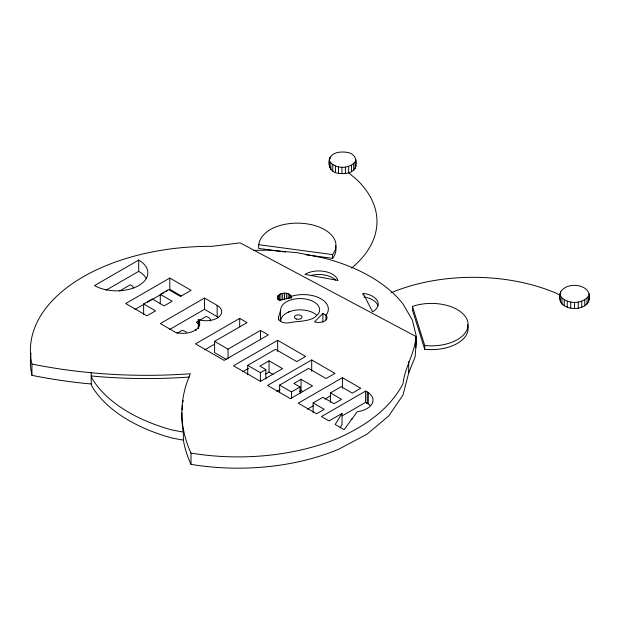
<?xml version="1.0" encoding="UTF-8"?>
<svg xmlns="http://www.w3.org/2000/svg" width="620" height="620" viewBox="0 0 620 620"><rect width="100%" height="100%" fill="white"/><g stroke="black" fill="none" stroke-linecap="round" stroke-linejoin="round"><path stroke-width="0.93" d="M31.945 364.056A180.273 104.075 0 0 1 212.001 246.334L240.103 242.862L415.818 336.435C415.222 352.935 404.666 367.164 403.023 383.726C389.461 409.665 364.521 426.258 338.512 438.03A170.74 98.572 0 0 1 191.007 453.088A272.288 157.209 0 0 1 184.249 433.427L182.962 426.785A272.288 157.209 0 0 1 190.363 373.736A347.045 200.361 0 0 1 96.891 373.256L83.677 371.992A347.045 200.361 0 0 1 31.945 364.056L31.945 375.333A347.045 200.361 0 0 0 83.677 383.269L91.21 383.989L92.256 386.865A155.31 89.668 0 0 0 171.647 437.945L183.365 440.161L184.249 444.703A272.288 157.209 0 0 0 191.007 464.364A170.74 98.572 0 0 0 338.512 449.306L367.009 434.209L388.887 415.795L403.023 395.002L408.696 372.915L415.137 356.74L416.392 340.171M415.818 344.17L416.392 336.629L412.409 320.199L403.333 304.459A157.65 91.016 0 0 0 324.345 258.153L297.22 252.673L268.824 250.131L253.51 250.379M280.573 310.302C280.806 303.366 288.44 300.235 294.275 299.072A19.538 11.276 0 0 1 319.153 312.317C313.348 322.718 299.282 320.377 289.478 322.749A8.416 4.859 0 0 1 278.613 317.138L280.573 310.302L280.573 321.579C280.806 314.642 288.44 311.511 294.275 310.349A19.538 11.276 0 0 1 316.603 315.084M277.566 296.283L277.566 298.445L279.434 300.312L291.764 297.36C290.013 291.857 280.62 291.904 277.566 296.283L277.566 299.103M559.992 293.911C563.937 280.333 593.487 283.278 589 299.948C585.055 313.519 555.505 310.574 559.992 293.911L560.488 302.111M588.504 302.111L589 293.911M280.767 251.387L258.687 248.426C257.641 238.731 265.654 231.384 273.808 227.749A38.657 22.32 0 0 1 321.307 227.958A38.657 22.32 0 0 1 332.607 254.595L332.607 258.331L305.722 254.727M329.406 159.193C331.421 152.21 340.582 151.388 346.681 152.319C353.904 152.838 357.81 159.658 355.818 166.454C353.803 173.437 344.642 174.259 338.543 173.329C331.32 172.809 327.414 165.997 329.406 159.193L329.685 167.663M355.19 168.415L355.19 161.929L355.818 159.968M342.031 413.439L335.141 424.483L344.139 429.675L357.213 411.734A20.522 11.85 0 0 0 368.296 392.631L365.606 391.073L321.439 416.57L329.019 420.949L342.031 413.439L342.031 424.708L340.062 427.87M560.488 296.081C566.649 304.529 582.343 304.529 588.504 296.081M329.685 161.177C334.916 169.291 349.254 169.221 355.19 161.929M325.95 319.928L325.95 315.224L322.888 313.464L314.534 321.819A8.354 4.821 0 0 0 324.624 321.051A8.354 4.821 0 0 0 325.95 315.224A25.048 14.462 0 0 0 320.579 298.577A25.048 14.462 0 0 0 291.516 296.283L291.516 298.166M138.702 260.082L94.542 285.58A31.232 18.027 0 0 0 138.702 285.58A31.232 18.027 0 0 0 138.702 260.082L138.702 271.358A31.232 18.027 0 0 1 146.405 278.69M106.206 290.121L138.702 271.358M119.598 290.974L130.378 284.743A12.315 7.114 0 0 1 133.571 287.936M160.278 303.746L160.278 294.353L168.57 289.563L180.498 296.445L191.1 290.323L169.826 278.047L125.666 303.544L146.932 315.828L155.566 310.837L143.646 303.955L143.646 314.294M143.646 303.955L152.233 298.995L164.153 305.877L172.205 301.235L160.278 294.353M134.827 309.527L144.832 303.754M147.327 302.312L163.998 292.694M165.664 291.726L167.33 290.764M204.499 298.065L160.34 323.562L175.84 332.514A17.019 9.827 0 0 0 193.51 331.142A17.019 9.827 0 0 0 199.353 321.416L198.292 319.548A15.616 9.013 0 0 0 218.488 317.231A15.616 9.013 0 0 0 217.147 305.365L204.499 298.065L204.499 309.341L169.5 329.546M177.041 333.289L182.048 330.398A8.091 4.673 0 0 1 186.496 332.25M214.597 341.372L247.054 322.632L239.692 318.385L195.533 343.883L224.138 360.398L268.305 334.901L260.501 330.398L228.036 349.137L214.597 341.372L214.597 352.648L226.455 359.499M204.693 349.866L214.698 344.092M247.698 374.774L247.698 365.374L275.497 349.324L296.748 361.592L305.644 356.454L277.644 340.295L233.484 365.792L260.47 381.37L282.55 368.629L269.057 360.832L259.92 366.11L265.856 369.536L265.856 378.936M242.653 371.775L248.481 368.412M247.698 365.374L260.385 372.697L265.856 369.536M265.732 374.031L269.057 372.108L273.025 374.403M279.589 392.623L279.589 385.105L308.512 368.404L326.058 378.533L334.971 373.387L311.697 359.949L267.53 385.446L290.447 398.683L312.526 385.935L301.064 379.316L293.903 383.454L300.065 387.012L300.065 393.584M276.698 391.429L280.031 389.507M279.589 385.105L291.478 391.964L300.065 387.012M299.476 391.514L301.064 390.592L302.707 391.538M330.437 402.334L330.437 392.933L341.209 386.717L352.323 393.134L360.747 388.267L342.418 377.688L298.259 403.186L316.58 413.765L324.237 409.347L313.123 402.93L313.123 412.331M313.123 402.93L322.912 397.281L334.025 403.697L341.55 399.35L330.437 392.933M307.419 409.169L313.255 405.805M324.919 399.071L330.755 395.7M342.271 415.818L365.606 402.349L368.288 403.899A20.522 11.85 0 0 1 370.435 405.697M351.098 419.476L352.757 418.515M288.153 312.248L289.649 311.589M258.687 244.683L332.607 254.595M282.689 251.643L285.564 252.03M560.131 295.159L555.985 293.128A139.128 80.329 0 0 0 391.135 292.749M181.28 295.934L169.826 289.323L169.826 278.047M204.499 309.341L217.147 316.642A15.616 9.013 0 0 1 218.488 317.525M195.06 329.39L196.501 330.22M363.103 293.33L372.581 311.829A18.995 10.966 0 0 0 377.394 300.948A18.995 10.966 0 0 0 363.103 293.33L363.103 295.104M424.723 345.503A36.758 21.22 0 0 0 467.526 320.85A36.758 21.22 0 0 0 412.463 306.427L424.723 345.503L424.723 349.277A36.758 21.22 0 0 0 467.526 324.617M424.723 349.277L412.463 310.202L412.463 306.427M588.667 298.499L589 299.948M355.539 164.471L355.818 166.454M587.055 298.096L587.055 304.133M584.753 299.832L584.753 305.869M581.746 301.165L581.746 307.195M578.251 302.002L578.251 308.031M574.492 302.281L574.492 308.318M570.741 302.002L570.741 308.031M567.246 301.165L567.246 307.195M564.239 299.832L564.239 305.869M561.937 298.096L561.937 304.133M560.488 291.741L560.488 293.469M415.818 336.435L415.818 347.712M408.696 361.638L408.696 372.915M368.296 392.631L368.296 403.907L365.606 402.349L365.606 391.073M367.203 391.995L367.203 403.271M353.71 163.726L353.71 170.213M351.47 165.245L351.47 171.732M348.634 166.377L348.634 172.864L356.655 179.498A140.74 81.251 0 0 1 351.602 268.072M345.379 167.043L345.379 173.53M342.418 377.688L342.418 388.027M341.938 167.206L341.938 173.693M338.543 166.842L338.543 173.329M335.428 165.99L335.428 172.476M332.8 164.695L332.8 171.182M330.84 163.052L330.84 169.547M330.034 157.232L330.034 159.084M322.888 313.464L322.888 321.92M311.697 359.949L311.697 371.225M301.064 379.316L301.064 390.592M291.478 391.964L291.478 398.544M290.796 295.275L290.796 298.096M289.649 294.415L289.649 298.173M288.153 293.748L288.153 298.453M286.409 293.338L286.409 298.972M284.541 293.19L284.541 299.77M282.673 293.338L282.673 299.91M280.93 293.748L280.93 300.328M279.434 294.415L279.434 300.049M278.613 317.138L278.613 319.959M278.287 295.275L278.287 299.979M277.644 340.295L277.644 351.571M269.057 360.832L269.057 372.108M260.501 330.398L260.501 339.791M260.385 372.697L260.385 381.153M239.692 318.385L239.692 326.841M228.036 349.137L228.036 358.531M217.147 305.365L217.147 316.642M198.663 320.191L198.663 328.654M198.292 319.548L198.292 328.003M191.007 453.088L191.007 464.364M183.365 428.885L183.365 440.161M91.21 372.713L91.21 383.989M31.945 375.333A180.273 104.075 0 0 1 31 353.137M189.418 377.038A347.045 200.361 0 0 1 96.891 376.479L91.21 375.945L92.256 378.82A155.31 89.668 0 0 0 171.647 429.9L183.365 432.109L182.962 430.017A272.288 157.209 0 0 1 181.924 412.843M182.063 409.983A272.288 157.209 0 0 1 182.505 405.216M182.885 402.357A272.288 157.209 0 0 1 183.195 400.458M335.451 245.504A38.657 22.32 0 0 1 332.607 258.331M310.705 275.52A19.205 11.09 0 0 1 335.513 280.085M363.932 296.988A18.995 10.966 0 0 1 377.906 305.769M198.819 323.935A7.455 4.301 0 0 1 196.3 322.168L206.142 316.487A7.455 4.301 0 0 1 210.498 321.013M337.822 280.426L304.931 274.373A19.205 11.09 0 0 1 324.655 271.459A19.205 11.09 0 0 1 337.822 280.426M296.321 318.998A3.821 2.201 0 0 0 302.048 317.091A3.821 2.201 0 0 0 296.321 315.177A3.821 2.201 0 0 0 296.321 318.998"/></g></svg>
